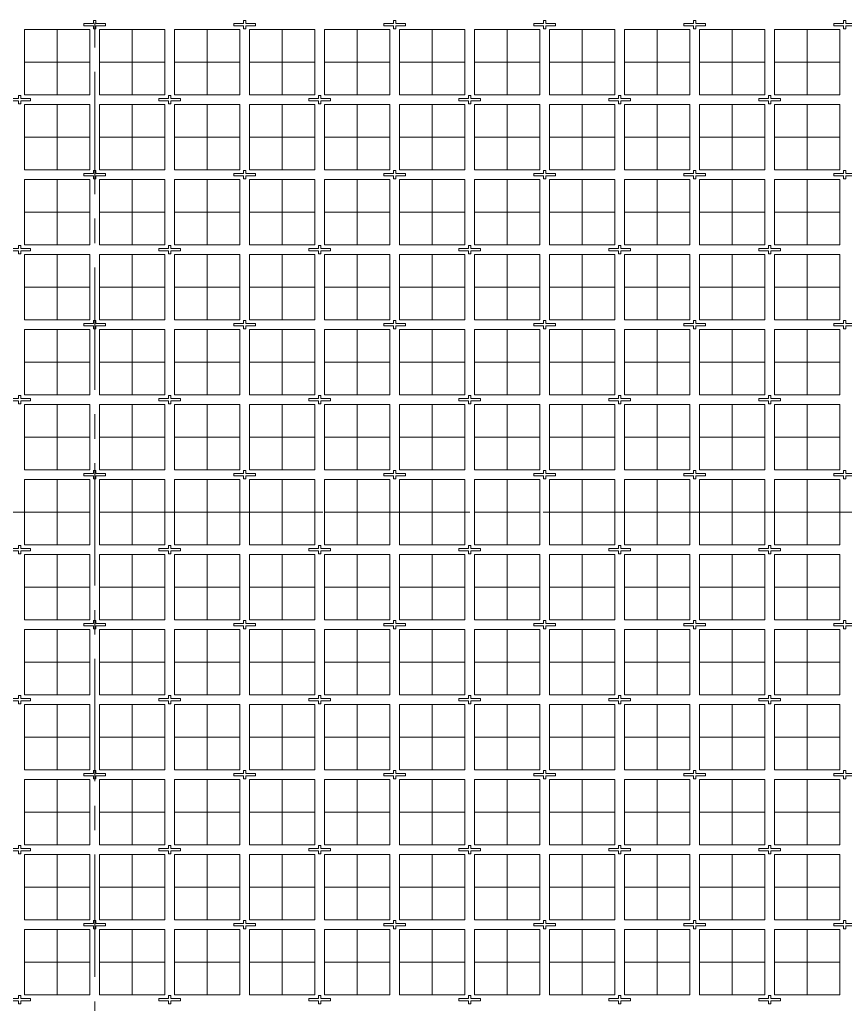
# Model space of a CAD drawing. Extents: x 1030 to 1169, y -270 to -166.
# Drawn here: x 1096.09 to 1121.41, y -239.67 to -209.48 of the extents above; entities that cross this region are included whole.
import ezdxf

# ---------------------------------------------------------------- set-up
doc = ezdxf.new("R2010")
doc.units = 0
doc.header["$LTSCALE"] = 3
doc.header["$MEASUREMENT"] = 0
for name, pattern in [('CENTER', [2, 1.25, -0.25, 0.25, -0.25]), ('HIDDEN', [0.375, 0.25, -0.125]), ('PHANTOM', [2.5, 1.25, -0.25, 0.25, -0.25, 0.25, -0.25])]:
    doc.linetypes.add(name, pattern=pattern)
for name, color, linetype, lineweight in [('CLIN', 1, 'CENTER', 15), ('FULL METAL', 33, 'HIDDEN', 15), ('PHANTOM', 5, 'PHANTOM', 15)]:
    doc.layers.add(name, color=color, linetype=linetype, lineweight=lineweight)

msp = doc.modelspace()

# ---------------------------------------------------------------- linework, layer by layer
at = {"layer": 'CLIN'}
for p, q in [((1098.3882, -187.0839), (1098.3882, -262.0839)), ((1097.2382, -209.7839), (1097.2382, -211.7839)), ((1099.5382, -209.7839), (1099.5382, -211.7839)), ((1101.8382, -209.7839), (1101.8382, -211.7839)), ((1104.1382, -209.7839), (1104.1382, -211.7839)), ((1106.4382, -209.7839), (1106.4382, -211.7839)), ((1108.7382, -209.7839), (1108.7382, -211.7839)), ((1111.0382, -209.7839), (1111.0382, -211.7839)), ((1113.3382, -209.7839), (1113.3382, -211.7839)), ((1115.6382, -209.7839), (1115.6382, -211.7839)), ((1117.9382, -209.7839), (1117.9382, -211.7839)), ((1120.2382, -209.7839), (1120.2382, -211.7839)), ((1096.2382, -210.7839), (1098.2382, -210.7839)), ((1100.5382, -210.7839), (1098.5382, -210.7839)), ((1102.8382, -210.7839), (1100.8382, -210.7839)), ((1105.1382, -210.7839), (1103.1382, -210.7839)), ((1107.4382, -210.7839), (1105.4382, -210.7839)), ((1109.7382, -210.7839), (1107.7382, -210.7839)), ((1112.0382, -210.7839), (1110.0382, -210.7839)), ((1114.3382, -210.7839), (1112.3382, -210.7839)), ((1116.6382, -210.7839), (1114.6382, -210.7839)), ((1118.9382, -210.7839), (1116.9382, -210.7839)), ((1121.2382, -210.7839), (1119.2382, -210.7839)), ((1097.2382, -212.0839), (1097.2382, -214.0839)), ((1099.5382, -212.0839), (1099.5382, -214.0839)), ((1101.8382, -212.0839), (1101.8382, -214.0839)), ((1104.1382, -212.0839), (1104.1382, -214.0839)), ((1106.4382, -212.0839), (1106.4382, -214.0839)), ((1108.7382, -212.0839), (1108.7382, -214.0839)), ((1111.0382, -212.0839), (1111.0382, -214.0839)), ((1113.3382, -212.0839), (1113.3382, -214.0839)), ((1115.6382, -212.0839), (1115.6382, -214.0839)), ((1117.9382, -212.0839), (1117.9382, -214.0839)), ((1120.2382, -212.0839), (1120.2382, -214.0839)), ((1096.2382, -213.0839), (1098.2382, -213.0839)), ((1100.5382, -213.0839), (1098.5382, -213.0839)), ((1102.8382, -213.0839), (1100.8382, -213.0839)), ((1105.1382, -213.0839), (1103.1382, -213.0839)), ((1107.4382, -213.0839), (1105.4382, -213.0839)), ((1109.7382, -213.0839), (1107.7382, -213.0839)), ((1112.0382, -213.0839), (1110.0382, -213.0839)), ((1114.3382, -213.0839), (1112.3382, -213.0839)), ((1116.6382, -213.0839), (1114.6382, -213.0839)), ((1118.9382, -213.0839), (1116.9382, -213.0839)), ((1121.2382, -213.0839), (1119.2382, -213.0839)), ((1097.2382, -214.3839), (1097.2382, -216.3839)), ((1099.5382, -214.3839), (1099.5382, -216.3839)), ((1101.8382, -214.3839), (1101.8382, -216.3839)), ((1104.1382, -214.3839), (1104.1382, -216.3839)), ((1106.4382, -214.3839), (1106.4382, -216.3839)), ((1108.7382, -214.3839), (1108.7382, -216.3839)), ((1111.0382, -214.3839), (1111.0382, -216.3839)), ((1113.3382, -214.3839), (1113.3382, -216.3839)), ((1115.6382, -214.3839), (1115.6382, -216.3839)), ((1117.9382, -214.3839), (1117.9382, -216.3839)), ((1120.2382, -214.3839), (1120.2382, -216.3839)), ((1096.2382, -215.3839), (1098.2382, -215.3839)), ((1100.5382, -215.3839), (1098.5382, -215.3839)), ((1102.8382, -215.3839), (1100.8382, -215.3839)), ((1105.1382, -215.3839), (1103.1382, -215.3839)), ((1107.4382, -215.3839), (1105.4382, -215.3839)), ((1109.7382, -215.3839), (1107.7382, -215.3839)), ((1112.0382, -215.3839), (1110.0382, -215.3839)), ((1114.3382, -215.3839), (1112.3382, -215.3839)), ((1116.6382, -215.3839), (1114.6382, -215.3839)), ((1118.9382, -215.3839), (1116.9382, -215.3839)), ((1121.2382, -215.3839), (1119.2382, -215.3839)), ((1097.2382, -216.6839), (1097.2382, -218.6839)), ((1099.5382, -216.6839), (1099.5382, -218.6839)), ((1101.8382, -216.6839), (1101.8382, -218.6839)), ((1104.1382, -216.6839), (1104.1382, -218.6839)), ((1106.4382, -216.6839), (1106.4382, -218.6839)), ((1108.7382, -216.6839), (1108.7382, -218.6839)), ((1111.0382, -216.6839), (1111.0382, -218.6839)), ((1113.3382, -216.6839), (1113.3382, -218.6839)), ((1115.6382, -216.6839), (1115.6382, -218.6839)), ((1117.9382, -216.6839), (1117.9382, -218.6839)), ((1120.2382, -216.6839), (1120.2382, -218.6839)), ((1096.2382, -217.6839), (1098.2382, -217.6839)), ((1100.5382, -217.6839), (1098.5382, -217.6839)), ((1102.8382, -217.6839), (1100.8382, -217.6839)), ((1105.1382, -217.6839), (1103.1382, -217.6839)), ((1107.4382, -217.6839), (1105.4382, -217.6839)), ((1109.7382, -217.6839), (1107.7382, -217.6839)), ((1112.0382, -217.6839), (1110.0382, -217.6839)), ((1114.3382, -217.6839), (1112.3382, -217.6839)), ((1116.6382, -217.6839), (1114.6382, -217.6839)), ((1118.9382, -217.6839), (1116.9382, -217.6839)), ((1121.2382, -217.6839), (1119.2382, -217.6839)), ((1097.2382, -218.9839), (1097.2382, -220.9839)), ((1099.5382, -218.9839), (1099.5382, -220.9839)), ((1101.8382, -218.9839), (1101.8382, -220.9839)), ((1104.1382, -218.9839), (1104.1382, -220.9839)), ((1106.4382, -218.9839), (1106.4382, -220.9839)), ((1108.7382, -218.9839), (1108.7382, -220.9839)), ((1111.0382, -218.9839), (1111.0382, -220.9839)), ((1113.3382, -218.9839), (1113.3382, -220.9839)), ((1115.6382, -218.9839), (1115.6382, -220.9839)), ((1117.9382, -218.9839), (1117.9382, -220.9839)), ((1120.2382, -218.9839), (1120.2382, -220.9839)), ((1096.2382, -219.9839), (1098.2382, -219.9839)), ((1100.5382, -219.9839), (1098.5382, -219.9839)), ((1102.8382, -219.9839), (1100.8382, -219.9839)), ((1105.1382, -219.9839), (1103.1382, -219.9839)), ((1107.4382, -219.9839), (1105.4382, -219.9839)), ((1109.7382, -219.9839), (1107.7382, -219.9839)), ((1112.0382, -219.9839), (1110.0382, -219.9839)), ((1114.3382, -219.9839), (1112.3382, -219.9839)), ((1116.6382, -219.9839), (1114.6382, -219.9839)), ((1118.9382, -219.9839), (1116.9382, -219.9839)), ((1121.2382, -219.9839), (1119.2382, -219.9839)), ((1097.2382, -221.2839), (1097.2382, -223.2839)), ((1099.5382, -221.2839), (1099.5382, -223.2839)), ((1101.8382, -221.2839), (1101.8382, -223.2839)), ((1104.1382, -221.2839), (1104.1382, -223.2839)), ((1106.4382, -221.2839), (1106.4382, -223.2839)), ((1108.7382, -221.2839), (1108.7382, -223.2839)), ((1111.0382, -221.2839), (1111.0382, -223.2839)), ((1113.3382, -221.2839), (1113.3382, -223.2839)), ((1115.6382, -221.2839), (1115.6382, -223.2839)), ((1117.9382, -221.2839), (1117.9382, -223.2839)), ((1120.2382, -221.2839), (1120.2382, -223.2839)), ((1096.2382, -222.2839), (1098.2382, -222.2839)), ((1100.5382, -222.2839), (1098.5382, -222.2839)), ((1102.8382, -222.2839), (1100.8382, -222.2839)), ((1105.1382, -222.2839), (1103.1382, -222.2839)), ((1107.4382, -222.2839), (1105.4382, -222.2839)), ((1109.7382, -222.2839), (1107.7382, -222.2839)), ((1112.0382, -222.2839), (1110.0382, -222.2839)), ((1114.3382, -222.2839), (1112.3382, -222.2839)), ((1116.6382, -222.2839), (1114.6382, -222.2839)), ((1118.9382, -222.2839), (1116.9382, -222.2839)), ((1121.2382, -222.2839), (1119.2382, -222.2839)), ((1097.2382, -223.5839), (1097.2382, -225.5839)), ((1099.5382, -223.5839), (1099.5382, -225.5839)), ((1101.8382, -223.5839), (1101.8382, -225.5839)), ((1104.1382, -223.5839), (1104.1382, -225.5839)), ((1106.4382, -223.5839), (1106.4382, -225.5839)), ((1108.7382, -223.5839), (1108.7382, -225.5839)), ((1111.0382, -223.5839), (1111.0382, -225.5839)), ((1113.3382, -223.5839), (1113.3382, -225.5839)), ((1115.6382, -223.5839), (1115.6382, -225.5839)), ((1117.9382, -223.5839), (1117.9382, -225.5839)), ((1120.2382, -223.5839), (1120.2382, -225.5839)), ((1157.8882, -224.5839), (1038.8882, -224.5839)), ((1096.2382, -224.5839), (1098.2382, -224.5839)), ((1100.5382, -224.5839), (1098.5382, -224.5839)), ((1102.8382, -224.5839), (1100.8382, -224.5839)), ((1105.1382, -224.5839), (1103.1382, -224.5839)), ((1107.4382, -224.5839), (1105.4382, -224.5839)), ((1109.7382, -224.5839), (1107.7382, -224.5839)), ((1112.0382, -224.5839), (1110.0382, -224.5839)), ((1114.3382, -224.5839), (1112.3382, -224.5839)), ((1116.6382, -224.5839), (1114.6382, -224.5839)), ((1118.9382, -224.5839), (1116.9382, -224.5839)), ((1121.2382, -224.5839), (1119.2382, -224.5839)), ((1097.2382, -227.8839), (1097.2382, -225.8839)), ((1099.5382, -227.8839), (1099.5382, -225.8839)), ((1101.8382, -227.8839), (1101.8382, -225.8839)), ((1104.1382, -227.8839), (1104.1382, -225.8839)), ((1106.4382, -227.8839), (1106.4382, -225.8839)), ((1108.7382, -227.8839), (1108.7382, -225.8839)), ((1111.0382, -227.8839), (1111.0382, -225.8839)), ((1113.3382, -227.8839), (1113.3382, -225.8839)), ((1115.6382, -227.8839), (1115.6382, -225.8839)), ((1117.9382, -227.8839), (1117.9382, -225.8839)), ((1120.2382, -227.8839), (1120.2382, -225.8839)), ((1096.2382, -226.8839), (1098.2382, -226.8839)), ((1100.5382, -226.8839), (1098.5382, -226.8839)), ((1102.8382, -226.8839), (1100.8382, -226.8839)), ((1105.1382, -226.8839), (1103.1382, -226.8839)), ((1107.4382, -226.8839), (1105.4382, -226.8839)), ((1109.7382, -226.8839), (1107.7382, -226.8839)), ((1112.0382, -226.8839), (1110.0382, -226.8839)), ((1114.3382, -226.8839), (1112.3382, -226.8839)), ((1116.6382, -226.8839), (1114.6382, -226.8839)), ((1118.9382, -226.8839), (1116.9382, -226.8839)), ((1121.2382, -226.8839), (1119.2382, -226.8839)), ((1097.2382, -230.1839), (1097.2382, -228.1839)), ((1099.5382, -230.1839), (1099.5382, -228.1839)), ((1101.8382, -230.1839), (1101.8382, -228.1839)), ((1104.1382, -230.1839), (1104.1382, -228.1839)), ((1106.4382, -230.1839), (1106.4382, -228.1839)), ((1108.7382, -230.1839), (1108.7382, -228.1839)), ((1111.0382, -230.1839), (1111.0382, -228.1839)), ((1113.3382, -230.1839), (1113.3382, -228.1839)), ((1115.6382, -230.1839), (1115.6382, -228.1839)), ((1117.9382, -230.1839), (1117.9382, -228.1839)), ((1120.2382, -230.1839), (1120.2382, -228.1839)), ((1096.2382, -229.1839), (1098.2382, -229.1839)), ((1100.5382, -229.1839), (1098.5382, -229.1839)), ((1102.8382, -229.1839), (1100.8382, -229.1839)), ((1105.1382, -229.1839), (1103.1382, -229.1839)), ((1107.4382, -229.1839), (1105.4382, -229.1839)), ((1109.7382, -229.1839), (1107.7382, -229.1839)), ((1112.0382, -229.1839), (1110.0382, -229.1839)), ((1114.3382, -229.1839), (1112.3382, -229.1839)), ((1116.6382, -229.1839), (1114.6382, -229.1839)), ((1118.9382, -229.1839), (1116.9382, -229.1839)), ((1121.2382, -229.1839), (1119.2382, -229.1839)), ((1097.2382, -232.4839), (1097.2382, -230.4839)), ((1099.5382, -232.4839), (1099.5382, -230.4839)), ((1101.8382, -232.4839), (1101.8382, -230.4839)), ((1104.1382, -232.4839), (1104.1382, -230.4839)), ((1106.4382, -232.4839), (1106.4382, -230.4839)), ((1108.7382, -232.4839), (1108.7382, -230.4839)), ((1111.0382, -232.4839), (1111.0382, -230.4839)), ((1113.3382, -232.4839), (1113.3382, -230.4839)), ((1115.6382, -232.4839), (1115.6382, -230.4839)), ((1117.9382, -232.4839), (1117.9382, -230.4839)), ((1120.2382, -232.4839), (1120.2382, -230.4839)), ((1096.2382, -231.4839), (1098.2382, -231.4839)), ((1100.5382, -231.4839), (1098.5382, -231.4839)), ((1102.8382, -231.4839), (1100.8382, -231.4839)), ((1105.1382, -231.4839), (1103.1382, -231.4839)), ((1107.4382, -231.4839), (1105.4382, -231.4839)), ((1109.7382, -231.4839), (1107.7382, -231.4839)), ((1112.0382, -231.4839), (1110.0382, -231.4839)), ((1114.3382, -231.4839), (1112.3382, -231.4839)), ((1116.6382, -231.4839), (1114.6382, -231.4839)), ((1118.9382, -231.4839), (1116.9382, -231.4839)), ((1121.2382, -231.4839), (1119.2382, -231.4839)), ((1097.2382, -234.7839), (1097.2382, -232.7839)), ((1099.5382, -234.7839), (1099.5382, -232.7839)), ((1101.8382, -234.7839), (1101.8382, -232.7839)), ((1104.1382, -234.7839), (1104.1382, -232.7839)), ((1106.4382, -234.7839), (1106.4382, -232.7839)), ((1108.7382, -234.7839), (1108.7382, -232.7839)), ((1111.0382, -234.7839), (1111.0382, -232.7839)), ((1113.3382, -234.7839), (1113.3382, -232.7839)), ((1115.6382, -234.7839), (1115.6382, -232.7839)), ((1117.9382, -234.7839), (1117.9382, -232.7839)), ((1120.2382, -234.7839), (1120.2382, -232.7839)), ((1096.2382, -233.7839), (1098.2382, -233.7839)), ((1100.5382, -233.7839), (1098.5382, -233.7839)), ((1102.8382, -233.7839), (1100.8382, -233.7839)), ((1105.1382, -233.7839), (1103.1382, -233.7839)), ((1107.4382, -233.7839), (1105.4382, -233.7839)), ((1109.7382, -233.7839), (1107.7382, -233.7839)), ((1112.0382, -233.7839), (1110.0382, -233.7839)), ((1114.3382, -233.7839), (1112.3382, -233.7839)), ((1116.6382, -233.7839), (1114.6382, -233.7839)), ((1118.9382, -233.7839), (1116.9382, -233.7839)), ((1121.2382, -233.7839), (1119.2382, -233.7839)), ((1097.2382, -237.0839), (1097.2382, -235.0839)), ((1099.5382, -237.0839), (1099.5382, -235.0839)), ((1101.8382, -237.0839), (1101.8382, -235.0839)), ((1104.1382, -237.0839), (1104.1382, -235.0839)), ((1106.4382, -237.0839), (1106.4382, -235.0839)), ((1108.7382, -237.0839), (1108.7382, -235.0839)), ((1111.0382, -237.0839), (1111.0382, -235.0839)), ((1113.3382, -237.0839), (1113.3382, -235.0839)), ((1115.6382, -237.0839), (1115.6382, -235.0839)), ((1117.9382, -237.0839), (1117.9382, -235.0839)), ((1120.2382, -237.0839), (1120.2382, -235.0839)), ((1096.2382, -236.0839), (1098.2382, -236.0839)), ((1100.5382, -236.0839), (1098.5382, -236.0839)), ((1102.8382, -236.0839), (1100.8382, -236.0839)), ((1105.1382, -236.0839), (1103.1382, -236.0839)), ((1107.4382, -236.0839), (1105.4382, -236.0839)), ((1109.7382, -236.0839), (1107.7382, -236.0839)), ((1112.0382, -236.0839), (1110.0382, -236.0839)), ((1114.3382, -236.0839), (1112.3382, -236.0839)), ((1116.6382, -236.0839), (1114.6382, -236.0839)), ((1118.9382, -236.0839), (1116.9382, -236.0839)), ((1121.2382, -236.0839), (1119.2382, -236.0839)), ((1097.2382, -239.3839), (1097.2382, -237.3839)), ((1099.5382, -239.3839), (1099.5382, -237.3839)), ((1101.8382, -239.3839), (1101.8382, -237.3839)), ((1104.1382, -239.3839), (1104.1382, -237.3839)), ((1106.4382, -239.3839), (1106.4382, -237.3839)), ((1108.7382, -239.3839), (1108.7382, -237.3839)), ((1111.0382, -239.3839), (1111.0382, -237.3839)), ((1113.3382, -239.3839), (1113.3382, -237.3839)), ((1115.6382, -239.3839), (1115.6382, -237.3839)), ((1117.9382, -239.3839), (1117.9382, -237.3839)), ((1120.2382, -239.3839), (1120.2382, -237.3839)), ((1096.2382, -238.3839), (1098.2382, -238.3839)), ((1100.5382, -238.3839), (1098.5382, -238.3839)), ((1102.8382, -238.3839), (1100.8382, -238.3839)), ((1105.1382, -238.3839), (1103.1382, -238.3839)), ((1107.4382, -238.3839), (1105.4382, -238.3839)), ((1109.7382, -238.3839), (1107.7382, -238.3839)), ((1112.0382, -238.3839), (1110.0382, -238.3839)), ((1114.3382, -238.3839), (1112.3382, -238.3839)), ((1116.6382, -238.3839), (1114.6382, -238.3839)), ((1118.9382, -238.3839), (1116.9382, -238.3839)), ((1121.2382, -238.3839), (1119.2382, -238.3839))]:
    msp.add_line(p, q, dxfattribs=at)
at = {"layer": 'FULL METAL'}
for points in [[(1098.0532, -209.6719), (1098.3502, -209.6719), (1098.3502, -209.7639), (1098.4262, -209.7639), (1098.4262, -209.6719), (1098.7232, -209.6719), (1098.7232, -209.5959), (1098.4262, -209.5959), (1098.4262, -209.5039), (1098.3502, -209.5039), (1098.3502, -209.5959), (1098.0532, -209.5959)], [(1102.6532, -209.6719), (1102.9502, -209.6719), (1102.9502, -209.7639), (1103.0262, -209.7639), (1103.0262, -209.6719), (1103.3232, -209.6719), (1103.3232, -209.5959), (1103.0262, -209.5959), (1103.0262, -209.5039), (1102.9502, -209.5039), (1102.9502, -209.5959), (1102.6532, -209.5959)], [(1107.2532, -209.6719), (1107.5502, -209.6719), (1107.5502, -209.7639), (1107.6262, -209.7639), (1107.6262, -209.6719), (1107.9232, -209.6719), (1107.9232, -209.5959), (1107.6262, -209.5959), (1107.6262, -209.5039), (1107.5502, -209.5039), (1107.5502, -209.5959), (1107.2532, -209.5959)], [(1111.8532, -209.6719), (1112.1502, -209.6719), (1112.1502, -209.7639), (1112.2262, -209.7639), (1112.2262, -209.6719), (1112.5232, -209.6719), (1112.5232, -209.5959), (1112.2262, -209.5959), (1112.2262, -209.5039), (1112.1502, -209.5039), (1112.1502, -209.5959), (1111.8532, -209.5959)], [(1116.4532, -209.6719), (1116.7502, -209.6719), (1116.7502, -209.7639), (1116.8262, -209.7639), (1116.8262, -209.6719), (1117.1232, -209.6719), (1117.1232, -209.5959), (1116.8262, -209.5959), (1116.8262, -209.5039), (1116.7502, -209.5039), (1116.7502, -209.5959), (1116.4532, -209.5959)], [(1121.0532, -209.6719), (1121.3502, -209.6719), (1121.3502, -209.7639), (1121.4262, -209.7639), (1121.4262, -209.6719), (1121.7232, -209.6719), (1121.7232, -209.5959), (1121.4262, -209.5959), (1121.4262, -209.5039), (1121.3502, -209.5039), (1121.3502, -209.5959), (1121.0532, -209.5959)], [(1095.7532, -211.9719), (1096.0502, -211.9719), (1096.0502, -212.0639), (1096.1262, -212.0639), (1096.1262, -211.9719), (1096.4232, -211.9719), (1096.4232, -211.8959), (1096.1262, -211.8959), (1096.1262, -211.8039), (1096.0502, -211.8039), (1096.0502, -211.8959), (1095.7532, -211.8959)], [(1100.3532, -211.9719), (1100.6502, -211.9719), (1100.6502, -212.0639), (1100.7262, -212.0639), (1100.7262, -211.9719), (1101.0232, -211.9719), (1101.0232, -211.8959), (1100.7262, -211.8959), (1100.7262, -211.8039), (1100.6502, -211.8039), (1100.6502, -211.8959), (1100.3532, -211.8959)], [(1104.9532, -211.9719), (1105.2502, -211.9719), (1105.2502, -212.0639), (1105.3262, -212.0639), (1105.3262, -211.9719), (1105.6232, -211.9719), (1105.6232, -211.8959), (1105.3262, -211.8959), (1105.3262, -211.8039), (1105.2502, -211.8039), (1105.2502, -211.8959), (1104.9532, -211.8959)], [(1109.5532, -211.9719), (1109.8502, -211.9719), (1109.8502, -212.0639), (1109.9262, -212.0639), (1109.9262, -211.9719), (1110.2232, -211.9719), (1110.2232, -211.8959), (1109.9262, -211.8959), (1109.9262, -211.8039), (1109.8502, -211.8039), (1109.8502, -211.8959), (1109.5532, -211.8959)], [(1114.1532, -211.9719), (1114.4502, -211.9719), (1114.4502, -212.0639), (1114.5262, -212.0639), (1114.5262, -211.9719), (1114.8232, -211.9719), (1114.8232, -211.8959), (1114.5262, -211.8959), (1114.5262, -211.8039), (1114.4502, -211.8039), (1114.4502, -211.8959), (1114.1532, -211.8959)], [(1118.7532, -211.9719), (1119.0502, -211.9719), (1119.0502, -212.0639), (1119.1262, -212.0639), (1119.1262, -211.9719), (1119.4232, -211.9719), (1119.4232, -211.8959), (1119.1262, -211.8959), (1119.1262, -211.8039), (1119.0502, -211.8039), (1119.0502, -211.8959), (1118.7532, -211.8959)], [(1098.0532, -214.2719), (1098.3502, -214.2719), (1098.3502, -214.3639), (1098.4262, -214.3639), (1098.4262, -214.2719), (1098.7232, -214.2719), (1098.7232, -214.1959), (1098.4262, -214.1959), (1098.4262, -214.1039), (1098.3502, -214.1039), (1098.3502, -214.1959), (1098.0532, -214.1959)], [(1102.6532, -214.2719), (1102.9502, -214.2719), (1102.9502, -214.3639), (1103.0262, -214.3639), (1103.0262, -214.2719), (1103.3232, -214.2719), (1103.3232, -214.1959), (1103.0262, -214.1959), (1103.0262, -214.1039), (1102.9502, -214.1039), (1102.9502, -214.1959), (1102.6532, -214.1959)], [(1107.2532, -214.2719), (1107.5502, -214.2719), (1107.5502, -214.3639), (1107.6262, -214.3639), (1107.6262, -214.2719), (1107.9232, -214.2719), (1107.9232, -214.1959), (1107.6262, -214.1959), (1107.6262, -214.1039), (1107.5502, -214.1039), (1107.5502, -214.1959), (1107.2532, -214.1959)], [(1111.8532, -214.2719), (1112.1502, -214.2719), (1112.1502, -214.3639), (1112.2262, -214.3639), (1112.2262, -214.2719), (1112.5232, -214.2719), (1112.5232, -214.1959), (1112.2262, -214.1959), (1112.2262, -214.1039), (1112.1502, -214.1039), (1112.1502, -214.1959), (1111.8532, -214.1959)], [(1116.4532, -214.2719), (1116.7502, -214.2719), (1116.7502, -214.3639), (1116.8262, -214.3639), (1116.8262, -214.2719), (1117.1232, -214.2719), (1117.1232, -214.1959), (1116.8262, -214.1959), (1116.8262, -214.1039), (1116.7502, -214.1039), (1116.7502, -214.1959), (1116.4532, -214.1959)], [(1121.0532, -214.2719), (1121.3502, -214.2719), (1121.3502, -214.3639), (1121.4262, -214.3639), (1121.4262, -214.2719), (1121.7232, -214.2719), (1121.7232, -214.1959), (1121.4262, -214.1959), (1121.4262, -214.1039), (1121.3502, -214.1039), (1121.3502, -214.1959), (1121.0532, -214.1959)], [(1095.7532, -216.5719), (1096.0502, -216.5719), (1096.0502, -216.6639), (1096.1262, -216.6639), (1096.1262, -216.5719), (1096.4232, -216.5719), (1096.4232, -216.4959), (1096.1262, -216.4959), (1096.1262, -216.4039), (1096.0502, -216.4039), (1096.0502, -216.4959), (1095.7532, -216.4959)], [(1100.3532, -216.5719), (1100.6502, -216.5719), (1100.6502, -216.6639), (1100.7262, -216.6639), (1100.7262, -216.5719), (1101.0232, -216.5719), (1101.0232, -216.4959), (1100.7262, -216.4959), (1100.7262, -216.4039), (1100.6502, -216.4039), (1100.6502, -216.4959), (1100.3532, -216.4959)], [(1104.9532, -216.5719), (1105.2502, -216.5719), (1105.2502, -216.6639), (1105.3262, -216.6639), (1105.3262, -216.5719), (1105.6232, -216.5719), (1105.6232, -216.4959), (1105.3262, -216.4959), (1105.3262, -216.4039), (1105.2502, -216.4039), (1105.2502, -216.4959), (1104.9532, -216.4959)], [(1109.5532, -216.5719), (1109.8502, -216.5719), (1109.8502, -216.6639), (1109.9262, -216.6639), (1109.9262, -216.5719), (1110.2232, -216.5719), (1110.2232, -216.4959), (1109.9262, -216.4959), (1109.9262, -216.4039), (1109.8502, -216.4039), (1109.8502, -216.4959), (1109.5532, -216.4959)], [(1114.1532, -216.5719), (1114.4502, -216.5719), (1114.4502, -216.6639), (1114.5262, -216.6639), (1114.5262, -216.5719), (1114.8232, -216.5719), (1114.8232, -216.4959), (1114.5262, -216.4959), (1114.5262, -216.4039), (1114.4502, -216.4039), (1114.4502, -216.4959), (1114.1532, -216.4959)], [(1118.7532, -216.5719), (1119.0502, -216.5719), (1119.0502, -216.6639), (1119.1262, -216.6639), (1119.1262, -216.5719), (1119.4232, -216.5719), (1119.4232, -216.4959), (1119.1262, -216.4959), (1119.1262, -216.4039), (1119.0502, -216.4039), (1119.0502, -216.4959), (1118.7532, -216.4959)], [(1098.0532, -218.8719), (1098.3502, -218.8719), (1098.3502, -218.9639), (1098.4262, -218.9639), (1098.4262, -218.8719), (1098.7232, -218.8719), (1098.7232, -218.7959), (1098.4262, -218.7959), (1098.4262, -218.7039), (1098.3502, -218.7039), (1098.3502, -218.7959), (1098.0532, -218.7959)], [(1102.6532, -218.8719), (1102.9502, -218.8719), (1102.9502, -218.9639), (1103.0262, -218.9639), (1103.0262, -218.8719), (1103.3232, -218.8719), (1103.3232, -218.7959), (1103.0262, -218.7959), (1103.0262, -218.7039), (1102.9502, -218.7039), (1102.9502, -218.7959), (1102.6532, -218.7959)], [(1107.2532, -218.8719), (1107.5502, -218.8719), (1107.5502, -218.9639), (1107.6262, -218.9639), (1107.6262, -218.8719), (1107.9232, -218.8719), (1107.9232, -218.7959), (1107.6262, -218.7959), (1107.6262, -218.7039), (1107.5502, -218.7039), (1107.5502, -218.7959), (1107.2532, -218.7959)], [(1111.8532, -218.8719), (1112.1502, -218.8719), (1112.1502, -218.9639), (1112.2262, -218.9639), (1112.2262, -218.8719), (1112.5232, -218.8719), (1112.5232, -218.7959), (1112.2262, -218.7959), (1112.2262, -218.7039), (1112.1502, -218.7039), (1112.1502, -218.7959), (1111.8532, -218.7959)], [(1116.4532, -218.8719), (1116.7502, -218.8719), (1116.7502, -218.9639), (1116.8262, -218.9639), (1116.8262, -218.8719), (1117.1232, -218.8719), (1117.1232, -218.7959), (1116.8262, -218.7959), (1116.8262, -218.7039), (1116.7502, -218.7039), (1116.7502, -218.7959), (1116.4532, -218.7959)], [(1121.0532, -218.8719), (1121.3502, -218.8719), (1121.3502, -218.9639), (1121.4262, -218.9639), (1121.4262, -218.8719), (1121.7232, -218.8719), (1121.7232, -218.7959), (1121.4262, -218.7959), (1121.4262, -218.7039), (1121.3502, -218.7039), (1121.3502, -218.7959), (1121.0532, -218.7959)], [(1095.7532, -221.1719), (1096.0502, -221.1719), (1096.0502, -221.2639), (1096.1262, -221.2639), (1096.1262, -221.1719), (1096.4232, -221.1719), (1096.4232, -221.0959), (1096.1262, -221.0959), (1096.1262, -221.0039), (1096.0502, -221.0039), (1096.0502, -221.0959), (1095.7532, -221.0959)], [(1100.3532, -221.1719), (1100.6502, -221.1719), (1100.6502, -221.2639), (1100.7262, -221.2639), (1100.7262, -221.1719), (1101.0232, -221.1719), (1101.0232, -221.0959), (1100.7262, -221.0959), (1100.7262, -221.0039), (1100.6502, -221.0039), (1100.6502, -221.0959), (1100.3532, -221.0959)], [(1104.9532, -221.1719), (1105.2502, -221.1719), (1105.2502, -221.2639), (1105.3262, -221.2639), (1105.3262, -221.1719), (1105.6232, -221.1719), (1105.6232, -221.0959), (1105.3262, -221.0959), (1105.3262, -221.0039), (1105.2502, -221.0039), (1105.2502, -221.0959), (1104.9532, -221.0959)], [(1109.5532, -221.1719), (1109.8502, -221.1719), (1109.8502, -221.2639), (1109.9262, -221.2639), (1109.9262, -221.1719), (1110.2232, -221.1719), (1110.2232, -221.0959), (1109.9262, -221.0959), (1109.9262, -221.0039), (1109.8502, -221.0039), (1109.8502, -221.0959), (1109.5532, -221.0959)], [(1114.1532, -221.1719), (1114.4502, -221.1719), (1114.4502, -221.2639), (1114.5262, -221.2639), (1114.5262, -221.1719), (1114.8232, -221.1719), (1114.8232, -221.0959), (1114.5262, -221.0959), (1114.5262, -221.0039), (1114.4502, -221.0039), (1114.4502, -221.0959), (1114.1532, -221.0959)], [(1118.7532, -221.1719), (1119.0502, -221.1719), (1119.0502, -221.2639), (1119.1262, -221.2639), (1119.1262, -221.1719), (1119.4232, -221.1719), (1119.4232, -221.0959), (1119.1262, -221.0959), (1119.1262, -221.0039), (1119.0502, -221.0039), (1119.0502, -221.0959), (1118.7532, -221.0959)], [(1098.0532, -223.4719), (1098.3502, -223.4719), (1098.3502, -223.5639), (1098.4262, -223.5639), (1098.4262, -223.4719), (1098.7232, -223.4719), (1098.7232, -223.3959), (1098.4262, -223.3959), (1098.4262, -223.3039), (1098.3502, -223.3039), (1098.3502, -223.3959), (1098.0532, -223.3959)], [(1102.6532, -223.4719), (1102.9502, -223.4719), (1102.9502, -223.5639), (1103.0262, -223.5639), (1103.0262, -223.4719), (1103.3232, -223.4719), (1103.3232, -223.3959), (1103.0262, -223.3959), (1103.0262, -223.3039), (1102.9502, -223.3039), (1102.9502, -223.3959), (1102.6532, -223.3959)], [(1107.2532, -223.4719), (1107.5502, -223.4719), (1107.5502, -223.5639), (1107.6262, -223.5639), (1107.6262, -223.4719), (1107.9232, -223.4719), (1107.9232, -223.3959), (1107.6262, -223.3959), (1107.6262, -223.3039), (1107.5502, -223.3039), (1107.5502, -223.3959), (1107.2532, -223.3959)], [(1111.8532, -223.4719), (1112.1502, -223.4719), (1112.1502, -223.5639), (1112.2262, -223.5639), (1112.2262, -223.4719), (1112.5232, -223.4719), (1112.5232, -223.3959), (1112.2262, -223.3959), (1112.2262, -223.3039), (1112.1502, -223.3039), (1112.1502, -223.3959), (1111.8532, -223.3959)], [(1116.4532, -223.4719), (1116.7502, -223.4719), (1116.7502, -223.5639), (1116.8262, -223.5639), (1116.8262, -223.4719), (1117.1232, -223.4719), (1117.1232, -223.3959), (1116.8262, -223.3959), (1116.8262, -223.3039), (1116.7502, -223.3039), (1116.7502, -223.3959), (1116.4532, -223.3959)], [(1121.0532, -223.4719), (1121.3502, -223.4719), (1121.3502, -223.5639), (1121.4262, -223.5639), (1121.4262, -223.4719), (1121.7232, -223.4719), (1121.7232, -223.3959), (1121.4262, -223.3959), (1121.4262, -223.3039), (1121.3502, -223.3039), (1121.3502, -223.3959), (1121.0532, -223.3959)], [(1095.7532, -225.7719), (1096.0502, -225.7719), (1096.0502, -225.8639), (1096.1262, -225.8639), (1096.1262, -225.7719), (1096.4232, -225.7719), (1096.4232, -225.6959), (1096.1262, -225.6959), (1096.1262, -225.6039), (1096.0502, -225.6039), (1096.0502, -225.6959), (1095.7532, -225.6959)], [(1100.3532, -225.7719), (1100.6502, -225.7719), (1100.6502, -225.8639), (1100.7262, -225.8639), (1100.7262, -225.7719), (1101.0232, -225.7719), (1101.0232, -225.6959), (1100.7262, -225.6959), (1100.7262, -225.6039), (1100.6502, -225.6039), (1100.6502, -225.6959), (1100.3532, -225.6959)], [(1104.9532, -225.7719), (1105.2502, -225.7719), (1105.2502, -225.8639), (1105.3262, -225.8639), (1105.3262, -225.7719), (1105.6232, -225.7719), (1105.6232, -225.6959), (1105.3262, -225.6959), (1105.3262, -225.6039), (1105.2502, -225.6039), (1105.2502, -225.6959), (1104.9532, -225.6959)], [(1109.5532, -225.7719), (1109.8502, -225.7719), (1109.8502, -225.8639), (1109.9262, -225.8639), (1109.9262, -225.7719), (1110.2232, -225.7719), (1110.2232, -225.6959), (1109.9262, -225.6959), (1109.9262, -225.6039), (1109.8502, -225.6039), (1109.8502, -225.6959), (1109.5532, -225.6959)], [(1114.1532, -225.7719), (1114.4502, -225.7719), (1114.4502, -225.8639), (1114.5262, -225.8639), (1114.5262, -225.7719), (1114.8232, -225.7719), (1114.8232, -225.6959), (1114.5262, -225.6959), (1114.5262, -225.6039), (1114.4502, -225.6039), (1114.4502, -225.6959), (1114.1532, -225.6959)], [(1118.7532, -225.7719), (1119.0502, -225.7719), (1119.0502, -225.8639), (1119.1262, -225.8639), (1119.1262, -225.7719), (1119.4232, -225.7719), (1119.4232, -225.6959), (1119.1262, -225.6959), (1119.1262, -225.6039), (1119.0502, -225.6039), (1119.0502, -225.6959), (1118.7532, -225.6959)], [(1098.0532, -228.0719), (1098.3502, -228.0719), (1098.3502, -228.1639), (1098.4262, -228.1639), (1098.4262, -228.0719), (1098.7232, -228.0719), (1098.7232, -227.9959), (1098.4262, -227.9959), (1098.4262, -227.9039), (1098.3502, -227.9039), (1098.3502, -227.9959), (1098.0532, -227.9959)], [(1102.6532, -228.0719), (1102.9502, -228.0719), (1102.9502, -228.1639), (1103.0262, -228.1639), (1103.0262, -228.0719), (1103.3232, -228.0719), (1103.3232, -227.9959), (1103.0262, -227.9959), (1103.0262, -227.9039), (1102.9502, -227.9039), (1102.9502, -227.9959), (1102.6532, -227.9959)], [(1107.2532, -228.0719), (1107.5502, -228.0719), (1107.5502, -228.1639), (1107.6262, -228.1639), (1107.6262, -228.0719), (1107.9232, -228.0719), (1107.9232, -227.9959), (1107.6262, -227.9959), (1107.6262, -227.9039), (1107.5502, -227.9039), (1107.5502, -227.9959), (1107.2532, -227.9959)], [(1111.8532, -228.0719), (1112.1502, -228.0719), (1112.1502, -228.1639), (1112.2262, -228.1639), (1112.2262, -228.0719), (1112.5232, -228.0719), (1112.5232, -227.9959), (1112.2262, -227.9959), (1112.2262, -227.9039), (1112.1502, -227.9039), (1112.1502, -227.9959), (1111.8532, -227.9959)], [(1116.4532, -228.0719), (1116.7502, -228.0719), (1116.7502, -228.1639), (1116.8262, -228.1639), (1116.8262, -228.0719), (1117.1232, -228.0719), (1117.1232, -227.9959), (1116.8262, -227.9959), (1116.8262, -227.9039), (1116.7502, -227.9039), (1116.7502, -227.9959), (1116.4532, -227.9959)], [(1121.0532, -228.0719), (1121.3502, -228.0719), (1121.3502, -228.1639), (1121.4262, -228.1639), (1121.4262, -228.0719), (1121.7232, -228.0719), (1121.7232, -227.9959), (1121.4262, -227.9959), (1121.4262, -227.9039), (1121.3502, -227.9039), (1121.3502, -227.9959), (1121.0532, -227.9959)], [(1095.7532, -230.3719), (1096.0502, -230.3719), (1096.0502, -230.4639), (1096.1262, -230.4639), (1096.1262, -230.3719), (1096.4232, -230.3719), (1096.4232, -230.2959), (1096.1262, -230.2959), (1096.1262, -230.2039), (1096.0502, -230.2039), (1096.0502, -230.2959), (1095.7532, -230.2959)], [(1100.3532, -230.3719), (1100.6502, -230.3719), (1100.6502, -230.4639), (1100.7262, -230.4639), (1100.7262, -230.3719), (1101.0232, -230.3719), (1101.0232, -230.2959), (1100.7262, -230.2959), (1100.7262, -230.2039), (1100.6502, -230.2039), (1100.6502, -230.2959), (1100.3532, -230.2959)], [(1104.9532, -230.3719), (1105.2502, -230.3719), (1105.2502, -230.4639), (1105.3262, -230.4639), (1105.3262, -230.3719), (1105.6232, -230.3719), (1105.6232, -230.2959), (1105.3262, -230.2959), (1105.3262, -230.2039), (1105.2502, -230.2039), (1105.2502, -230.2959), (1104.9532, -230.2959)], [(1109.5532, -230.3719), (1109.8502, -230.3719), (1109.8502, -230.4639), (1109.9262, -230.4639), (1109.9262, -230.3719), (1110.2232, -230.3719), (1110.2232, -230.2959), (1109.9262, -230.2959), (1109.9262, -230.2039), (1109.8502, -230.2039), (1109.8502, -230.2959), (1109.5532, -230.2959)], [(1114.1532, -230.3719), (1114.4502, -230.3719), (1114.4502, -230.4639), (1114.5262, -230.4639), (1114.5262, -230.3719), (1114.8232, -230.3719), (1114.8232, -230.2959), (1114.5262, -230.2959), (1114.5262, -230.2039), (1114.4502, -230.2039), (1114.4502, -230.2959), (1114.1532, -230.2959)], [(1118.7532, -230.3719), (1119.0502, -230.3719), (1119.0502, -230.4639), (1119.1262, -230.4639), (1119.1262, -230.3719), (1119.4232, -230.3719), (1119.4232, -230.2959), (1119.1262, -230.2959), (1119.1262, -230.2039), (1119.0502, -230.2039), (1119.0502, -230.2959), (1118.7532, -230.2959)], [(1098.0532, -232.6719), (1098.3502, -232.6719), (1098.3502, -232.7639), (1098.4262, -232.7639), (1098.4262, -232.6719), (1098.7232, -232.6719), (1098.7232, -232.5959), (1098.4262, -232.5959), (1098.4262, -232.5039), (1098.3502, -232.5039), (1098.3502, -232.5959), (1098.0532, -232.5959)], [(1102.6532, -232.6719), (1102.9502, -232.6719), (1102.9502, -232.7639), (1103.0262, -232.7639), (1103.0262, -232.6719), (1103.3232, -232.6719), (1103.3232, -232.5959), (1103.0262, -232.5959), (1103.0262, -232.5039), (1102.9502, -232.5039), (1102.9502, -232.5959), (1102.6532, -232.5959)], [(1107.2532, -232.6719), (1107.5502, -232.6719), (1107.5502, -232.7639), (1107.6262, -232.7639), (1107.6262, -232.6719), (1107.9232, -232.6719), (1107.9232, -232.5959), (1107.6262, -232.5959), (1107.6262, -232.5039), (1107.5502, -232.5039), (1107.5502, -232.5959), (1107.2532, -232.5959)], [(1111.8532, -232.6719), (1112.1502, -232.6719), (1112.1502, -232.7639), (1112.2262, -232.7639), (1112.2262, -232.6719), (1112.5232, -232.6719), (1112.5232, -232.5959), (1112.2262, -232.5959), (1112.2262, -232.5039), (1112.1502, -232.5039), (1112.1502, -232.5959), (1111.8532, -232.5959)], [(1116.4532, -232.6719), (1116.7502, -232.6719), (1116.7502, -232.7639), (1116.8262, -232.7639), (1116.8262, -232.6719), (1117.1232, -232.6719), (1117.1232, -232.5959), (1116.8262, -232.5959), (1116.8262, -232.5039), (1116.7502, -232.5039), (1116.7502, -232.5959), (1116.4532, -232.5959)], [(1121.0532, -232.6719), (1121.3502, -232.6719), (1121.3502, -232.7639), (1121.4262, -232.7639), (1121.4262, -232.6719), (1121.7232, -232.6719), (1121.7232, -232.5959), (1121.4262, -232.5959), (1121.4262, -232.5039), (1121.3502, -232.5039), (1121.3502, -232.5959), (1121.0532, -232.5959)], [(1095.7532, -234.9719), (1096.0502, -234.9719), (1096.0502, -235.0639), (1096.1262, -235.0639), (1096.1262, -234.9719), (1096.4232, -234.9719), (1096.4232, -234.8959), (1096.1262, -234.8959), (1096.1262, -234.8039), (1096.0502, -234.8039), (1096.0502, -234.8959), (1095.7532, -234.8959)], [(1100.3532, -234.9719), (1100.6502, -234.9719), (1100.6502, -235.0639), (1100.7262, -235.0639), (1100.7262, -234.9719), (1101.0232, -234.9719), (1101.0232, -234.8959), (1100.7262, -234.8959), (1100.7262, -234.8039), (1100.6502, -234.8039), (1100.6502, -234.8959), (1100.3532, -234.8959)], [(1104.9532, -234.9719), (1105.2502, -234.9719), (1105.2502, -235.0639), (1105.3262, -235.0639), (1105.3262, -234.9719), (1105.6232, -234.9719), (1105.6232, -234.8959), (1105.3262, -234.8959), (1105.3262, -234.8039), (1105.2502, -234.8039), (1105.2502, -234.8959), (1104.9532, -234.8959)], [(1109.5532, -234.9719), (1109.8502, -234.9719), (1109.8502, -235.0639), (1109.9262, -235.0639), (1109.9262, -234.9719), (1110.2232, -234.9719), (1110.2232, -234.8959), (1109.9262, -234.8959), (1109.9262, -234.8039), (1109.8502, -234.8039), (1109.8502, -234.8959), (1109.5532, -234.8959)], [(1114.1532, -234.9719), (1114.4502, -234.9719), (1114.4502, -235.0639), (1114.5262, -235.0639), (1114.5262, -234.9719), (1114.8232, -234.9719), (1114.8232, -234.8959), (1114.5262, -234.8959), (1114.5262, -234.8039), (1114.4502, -234.8039), (1114.4502, -234.8959), (1114.1532, -234.8959)], [(1118.7532, -234.9719), (1119.0502, -234.9719), (1119.0502, -235.0639), (1119.1262, -235.0639), (1119.1262, -234.9719), (1119.4232, -234.9719), (1119.4232, -234.8959), (1119.1262, -234.8959), (1119.1262, -234.8039), (1119.0502, -234.8039), (1119.0502, -234.8959), (1118.7532, -234.8959)], [(1098.0532, -237.2719), (1098.3502, -237.2719), (1098.3502, -237.3639), (1098.4262, -237.3639), (1098.4262, -237.2719), (1098.7232, -237.2719), (1098.7232, -237.1959), (1098.4262, -237.1959), (1098.4262, -237.1039), (1098.3502, -237.1039), (1098.3502, -237.1959), (1098.0532, -237.1959)], [(1102.6532, -237.2719), (1102.9502, -237.2719), (1102.9502, -237.3639), (1103.0262, -237.3639), (1103.0262, -237.2719), (1103.3232, -237.2719), (1103.3232, -237.1959), (1103.0262, -237.1959), (1103.0262, -237.1039), (1102.9502, -237.1039), (1102.9502, -237.1959), (1102.6532, -237.1959)], [(1107.2532, -237.2719), (1107.5502, -237.2719), (1107.5502, -237.3639), (1107.6262, -237.3639), (1107.6262, -237.2719), (1107.9232, -237.2719), (1107.9232, -237.1959), (1107.6262, -237.1959), (1107.6262, -237.1039), (1107.5502, -237.1039), (1107.5502, -237.1959), (1107.2532, -237.1959)], [(1111.8532, -237.2719), (1112.1502, -237.2719), (1112.1502, -237.3639), (1112.2262, -237.3639), (1112.2262, -237.2719), (1112.5232, -237.2719), (1112.5232, -237.1959), (1112.2262, -237.1959), (1112.2262, -237.1039), (1112.1502, -237.1039), (1112.1502, -237.1959), (1111.8532, -237.1959)], [(1116.4532, -237.2719), (1116.7502, -237.2719), (1116.7502, -237.3639), (1116.8262, -237.3639), (1116.8262, -237.2719), (1117.1232, -237.2719), (1117.1232, -237.1959), (1116.8262, -237.1959), (1116.8262, -237.1039), (1116.7502, -237.1039), (1116.7502, -237.1959), (1116.4532, -237.1959)], [(1121.0532, -237.2719), (1121.3502, -237.2719), (1121.3502, -237.3639), (1121.4262, -237.3639), (1121.4262, -237.2719), (1121.7232, -237.2719), (1121.7232, -237.1959), (1121.4262, -237.1959), (1121.4262, -237.1039), (1121.3502, -237.1039), (1121.3502, -237.1959), (1121.0532, -237.1959)], [(1095.7532, -239.5719), (1096.0502, -239.5719), (1096.0502, -239.6639), (1096.1262, -239.6639), (1096.1262, -239.5719), (1096.4232, -239.5719), (1096.4232, -239.4959), (1096.1262, -239.4959), (1096.1262, -239.4039), (1096.0502, -239.4039), (1096.0502, -239.4959), (1095.7532, -239.4959)], [(1100.3532, -239.5719), (1100.6502, -239.5719), (1100.6502, -239.6639), (1100.7262, -239.6639), (1100.7262, -239.5719), (1101.0232, -239.5719), (1101.0232, -239.4959), (1100.7262, -239.4959), (1100.7262, -239.4039), (1100.6502, -239.4039), (1100.6502, -239.4959), (1100.3532, -239.4959)], [(1104.9532, -239.5719), (1105.2502, -239.5719), (1105.2502, -239.6639), (1105.3262, -239.6639), (1105.3262, -239.5719), (1105.6232, -239.5719), (1105.6232, -239.4959), (1105.3262, -239.4959), (1105.3262, -239.4039), (1105.2502, -239.4039), (1105.2502, -239.4959), (1104.9532, -239.4959)], [(1109.5532, -239.5719), (1109.8502, -239.5719), (1109.8502, -239.6639), (1109.9262, -239.6639), (1109.9262, -239.5719), (1110.2232, -239.5719), (1110.2232, -239.4959), (1109.9262, -239.4959), (1109.9262, -239.4039), (1109.8502, -239.4039), (1109.8502, -239.4959), (1109.5532, -239.4959)], [(1114.1532, -239.5719), (1114.4502, -239.5719), (1114.4502, -239.6639), (1114.5262, -239.6639), (1114.5262, -239.5719), (1114.8232, -239.5719), (1114.8232, -239.4959), (1114.5262, -239.4959), (1114.5262, -239.4039), (1114.4502, -239.4039), (1114.4502, -239.4959), (1114.1532, -239.4959)], [(1118.7532, -239.5719), (1119.0502, -239.5719), (1119.0502, -239.6639), (1119.1262, -239.6639), (1119.1262, -239.5719), (1119.4232, -239.5719), (1119.4232, -239.4959), (1119.1262, -239.4959), (1119.1262, -239.4039), (1119.0502, -239.4039), (1119.0502, -239.4959), (1118.7532, -239.4959)]]:
    msp.add_lwpolyline(points, close=True, dxfattribs=at)
at = {"layer": 'PHANTOM'}
for points in [[(1096.2382, -209.7839), (1098.2382, -209.7839), (1098.2382, -211.7839), (1096.2382, -211.7839)], [(1100.5382, -209.7839), (1098.5382, -209.7839), (1098.5382, -211.7839), (1100.5382, -211.7839)], [(1102.8382, -209.7839), (1100.8382, -209.7839), (1100.8382, -211.7839), (1102.8382, -211.7839)], [(1105.1382, -209.7839), (1103.1382, -209.7839), (1103.1382, -211.7839), (1105.1382, -211.7839)], [(1107.4382, -209.7839), (1105.4382, -209.7839), (1105.4382, -211.7839), (1107.4382, -211.7839)], [(1109.7382, -209.7839), (1107.7382, -209.7839), (1107.7382, -211.7839), (1109.7382, -211.7839)], [(1112.0382, -209.7839), (1110.0382, -209.7839), (1110.0382, -211.7839), (1112.0382, -211.7839)], [(1114.3382, -209.7839), (1112.3382, -209.7839), (1112.3382, -211.7839), (1114.3382, -211.7839)], [(1116.6382, -209.7839), (1114.6382, -209.7839), (1114.6382, -211.7839), (1116.6382, -211.7839)], [(1118.9382, -209.7839), (1116.9382, -209.7839), (1116.9382, -211.7839), (1118.9382, -211.7839)], [(1121.2382, -209.7839), (1119.2382, -209.7839), (1119.2382, -211.7839), (1121.2382, -211.7839)], [(1096.2382, -212.0839), (1098.2382, -212.0839), (1098.2382, -214.0839), (1096.2382, -214.0839)], [(1100.5382, -212.0839), (1098.5382, -212.0839), (1098.5382, -214.0839), (1100.5382, -214.0839)], [(1102.8382, -212.0839), (1100.8382, -212.0839), (1100.8382, -214.0839), (1102.8382, -214.0839)], [(1105.1382, -212.0839), (1103.1382, -212.0839), (1103.1382, -214.0839), (1105.1382, -214.0839)], [(1107.4382, -212.0839), (1105.4382, -212.0839), (1105.4382, -214.0839), (1107.4382, -214.0839)], [(1109.7382, -212.0839), (1107.7382, -212.0839), (1107.7382, -214.0839), (1109.7382, -214.0839)], [(1112.0382, -212.0839), (1110.0382, -212.0839), (1110.0382, -214.0839), (1112.0382, -214.0839)], [(1114.3382, -212.0839), (1112.3382, -212.0839), (1112.3382, -214.0839), (1114.3382, -214.0839)], [(1116.6382, -212.0839), (1114.6382, -212.0839), (1114.6382, -214.0839), (1116.6382, -214.0839)], [(1118.9382, -212.0839), (1116.9382, -212.0839), (1116.9382, -214.0839), (1118.9382, -214.0839)], [(1121.2382, -212.0839), (1119.2382, -212.0839), (1119.2382, -214.0839), (1121.2382, -214.0839)], [(1096.2382, -214.3839), (1098.2382, -214.3839), (1098.2382, -216.3839), (1096.2382, -216.3839)], [(1100.5382, -214.3839), (1098.5382, -214.3839), (1098.5382, -216.3839), (1100.5382, -216.3839)], [(1102.8382, -214.3839), (1100.8382, -214.3839), (1100.8382, -216.3839), (1102.8382, -216.3839)], [(1105.1382, -214.3839), (1103.1382, -214.3839), (1103.1382, -216.3839), (1105.1382, -216.3839)], [(1107.4382, -214.3839), (1105.4382, -214.3839), (1105.4382, -216.3839), (1107.4382, -216.3839)], [(1109.7382, -214.3839), (1107.7382, -214.3839), (1107.7382, -216.3839), (1109.7382, -216.3839)], [(1112.0382, -214.3839), (1110.0382, -214.3839), (1110.0382, -216.3839), (1112.0382, -216.3839)], [(1114.3382, -214.3839), (1112.3382, -214.3839), (1112.3382, -216.3839), (1114.3382, -216.3839)], [(1116.6382, -214.3839), (1114.6382, -214.3839), (1114.6382, -216.3839), (1116.6382, -216.3839)], [(1118.9382, -214.3839), (1116.9382, -214.3839), (1116.9382, -216.3839), (1118.9382, -216.3839)], [(1121.2382, -214.3839), (1119.2382, -214.3839), (1119.2382, -216.3839), (1121.2382, -216.3839)], [(1096.2382, -216.6839), (1098.2382, -216.6839), (1098.2382, -218.6839), (1096.2382, -218.6839)], [(1100.5382, -216.6839), (1098.5382, -216.6839), (1098.5382, -218.6839), (1100.5382, -218.6839)], [(1102.8382, -216.6839), (1100.8382, -216.6839), (1100.8382, -218.6839), (1102.8382, -218.6839)], [(1105.1382, -216.6839), (1103.1382, -216.6839), (1103.1382, -218.6839), (1105.1382, -218.6839)], [(1107.4382, -216.6839), (1105.4382, -216.6839), (1105.4382, -218.6839), (1107.4382, -218.6839)], [(1109.7382, -216.6839), (1107.7382, -216.6839), (1107.7382, -218.6839), (1109.7382, -218.6839)], [(1112.0382, -216.6839), (1110.0382, -216.6839), (1110.0382, -218.6839), (1112.0382, -218.6839)], [(1114.3382, -216.6839), (1112.3382, -216.6839), (1112.3382, -218.6839), (1114.3382, -218.6839)], [(1116.6382, -216.6839), (1114.6382, -216.6839), (1114.6382, -218.6839), (1116.6382, -218.6839)], [(1118.9382, -216.6839), (1116.9382, -216.6839), (1116.9382, -218.6839), (1118.9382, -218.6839)], [(1121.2382, -216.6839), (1119.2382, -216.6839), (1119.2382, -218.6839), (1121.2382, -218.6839)], [(1096.2382, -218.9839), (1098.2382, -218.9839), (1098.2382, -220.9839), (1096.2382, -220.9839)], [(1100.5382, -218.9839), (1098.5382, -218.9839), (1098.5382, -220.9839), (1100.5382, -220.9839)], [(1102.8382, -218.9839), (1100.8382, -218.9839), (1100.8382, -220.9839), (1102.8382, -220.9839)], [(1105.1382, -218.9839), (1103.1382, -218.9839), (1103.1382, -220.9839), (1105.1382, -220.9839)], [(1107.4382, -218.9839), (1105.4382, -218.9839), (1105.4382, -220.9839), (1107.4382, -220.9839)], [(1109.7382, -218.9839), (1107.7382, -218.9839), (1107.7382, -220.9839), (1109.7382, -220.9839)], [(1112.0382, -218.9839), (1110.0382, -218.9839), (1110.0382, -220.9839), (1112.0382, -220.9839)], [(1114.3382, -218.9839), (1112.3382, -218.9839), (1112.3382, -220.9839), (1114.3382, -220.9839)], [(1116.6382, -218.9839), (1114.6382, -218.9839), (1114.6382, -220.9839), (1116.6382, -220.9839)], [(1118.9382, -218.9839), (1116.9382, -218.9839), (1116.9382, -220.9839), (1118.9382, -220.9839)], [(1121.2382, -218.9839), (1119.2382, -218.9839), (1119.2382, -220.9839), (1121.2382, -220.9839)], [(1096.2382, -221.2839), (1098.2382, -221.2839), (1098.2382, -223.2839), (1096.2382, -223.2839)], [(1100.5382, -221.2839), (1098.5382, -221.2839), (1098.5382, -223.2839), (1100.5382, -223.2839)], [(1102.8382, -221.2839), (1100.8382, -221.2839), (1100.8382, -223.2839), (1102.8382, -223.2839)], [(1105.1382, -221.2839), (1103.1382, -221.2839), (1103.1382, -223.2839), (1105.1382, -223.2839)], [(1107.4382, -221.2839), (1105.4382, -221.2839), (1105.4382, -223.2839), (1107.4382, -223.2839)], [(1109.7382, -221.2839), (1107.7382, -221.2839), (1107.7382, -223.2839), (1109.7382, -223.2839)], [(1112.0382, -221.2839), (1110.0382, -221.2839), (1110.0382, -223.2839), (1112.0382, -223.2839)], [(1114.3382, -221.2839), (1112.3382, -221.2839), (1112.3382, -223.2839), (1114.3382, -223.2839)], [(1116.6382, -221.2839), (1114.6382, -221.2839), (1114.6382, -223.2839), (1116.6382, -223.2839)], [(1118.9382, -221.2839), (1116.9382, -221.2839), (1116.9382, -223.2839), (1118.9382, -223.2839)], [(1121.2382, -221.2839), (1119.2382, -221.2839), (1119.2382, -223.2839), (1121.2382, -223.2839)], [(1096.2382, -223.5839), (1098.2382, -223.5839), (1098.2382, -225.5839), (1096.2382, -225.5839)], [(1100.5382, -223.5839), (1098.5382, -223.5839), (1098.5382, -225.5839), (1100.5382, -225.5839)], [(1102.8382, -223.5839), (1100.8382, -223.5839), (1100.8382, -225.5839), (1102.8382, -225.5839)], [(1105.1382, -223.5839), (1103.1382, -223.5839), (1103.1382, -225.5839), (1105.1382, -225.5839)], [(1107.4382, -223.5839), (1105.4382, -223.5839), (1105.4382, -225.5839), (1107.4382, -225.5839)], [(1109.7382, -223.5839), (1107.7382, -223.5839), (1107.7382, -225.5839), (1109.7382, -225.5839)], [(1112.0382, -223.5839), (1110.0382, -223.5839), (1110.0382, -225.5839), (1112.0382, -225.5839)], [(1114.3382, -223.5839), (1112.3382, -223.5839), (1112.3382, -225.5839), (1114.3382, -225.5839)], [(1116.6382, -223.5839), (1114.6382, -223.5839), (1114.6382, -225.5839), (1116.6382, -225.5839)], [(1118.9382, -223.5839), (1116.9382, -223.5839), (1116.9382, -225.5839), (1118.9382, -225.5839)], [(1121.2382, -223.5839), (1119.2382, -223.5839), (1119.2382, -225.5839), (1121.2382, -225.5839)], [(1096.2382, -227.8839), (1098.2382, -227.8839), (1098.2382, -225.8839), (1096.2382, -225.8839)], [(1100.5382, -227.8839), (1098.5382, -227.8839), (1098.5382, -225.8839), (1100.5382, -225.8839)], [(1102.8382, -227.8839), (1100.8382, -227.8839), (1100.8382, -225.8839), (1102.8382, -225.8839)], [(1105.1382, -227.8839), (1103.1382, -227.8839), (1103.1382, -225.8839), (1105.1382, -225.8839)], [(1107.4382, -227.8839), (1105.4382, -227.8839), (1105.4382, -225.8839), (1107.4382, -225.8839)], [(1109.7382, -227.8839), (1107.7382, -227.8839), (1107.7382, -225.8839), (1109.7382, -225.8839)], [(1112.0382, -227.8839), (1110.0382, -227.8839), (1110.0382, -225.8839), (1112.0382, -225.8839)], [(1114.3382, -227.8839), (1112.3382, -227.8839), (1112.3382, -225.8839), (1114.3382, -225.8839)], [(1116.6382, -227.8839), (1114.6382, -227.8839), (1114.6382, -225.8839), (1116.6382, -225.8839)], [(1118.9382, -227.8839), (1116.9382, -227.8839), (1116.9382, -225.8839), (1118.9382, -225.8839)], [(1121.2382, -227.8839), (1119.2382, -227.8839), (1119.2382, -225.8839), (1121.2382, -225.8839)], [(1096.2382, -230.1839), (1098.2382, -230.1839), (1098.2382, -228.1839), (1096.2382, -228.1839)], [(1100.5382, -230.1839), (1098.5382, -230.1839), (1098.5382, -228.1839), (1100.5382, -228.1839)], [(1102.8382, -230.1839), (1100.8382, -230.1839), (1100.8382, -228.1839), (1102.8382, -228.1839)], [(1105.1382, -230.1839), (1103.1382, -230.1839), (1103.1382, -228.1839), (1105.1382, -228.1839)], [(1107.4382, -230.1839), (1105.4382, -230.1839), (1105.4382, -228.1839), (1107.4382, -228.1839)], [(1109.7382, -230.1839), (1107.7382, -230.1839), (1107.7382, -228.1839), (1109.7382, -228.1839)], [(1112.0382, -230.1839), (1110.0382, -230.1839), (1110.0382, -228.1839), (1112.0382, -228.1839)], [(1114.3382, -230.1839), (1112.3382, -230.1839), (1112.3382, -228.1839), (1114.3382, -228.1839)], [(1116.6382, -230.1839), (1114.6382, -230.1839), (1114.6382, -228.1839), (1116.6382, -228.1839)], [(1118.9382, -230.1839), (1116.9382, -230.1839), (1116.9382, -228.1839), (1118.9382, -228.1839)], [(1121.2382, -230.1839), (1119.2382, -230.1839), (1119.2382, -228.1839), (1121.2382, -228.1839)], [(1096.2382, -232.4839), (1098.2382, -232.4839), (1098.2382, -230.4839), (1096.2382, -230.4839)], [(1100.5382, -232.4839), (1098.5382, -232.4839), (1098.5382, -230.4839), (1100.5382, -230.4839)], [(1102.8382, -232.4839), (1100.8382, -232.4839), (1100.8382, -230.4839), (1102.8382, -230.4839)], [(1105.1382, -232.4839), (1103.1382, -232.4839), (1103.1382, -230.4839), (1105.1382, -230.4839)], [(1107.4382, -232.4839), (1105.4382, -232.4839), (1105.4382, -230.4839), (1107.4382, -230.4839)], [(1109.7382, -232.4839), (1107.7382, -232.4839), (1107.7382, -230.4839), (1109.7382, -230.4839)], [(1112.0382, -232.4839), (1110.0382, -232.4839), (1110.0382, -230.4839), (1112.0382, -230.4839)], [(1114.3382, -232.4839), (1112.3382, -232.4839), (1112.3382, -230.4839), (1114.3382, -230.4839)], [(1116.6382, -232.4839), (1114.6382, -232.4839), (1114.6382, -230.4839), (1116.6382, -230.4839)], [(1118.9382, -232.4839), (1116.9382, -232.4839), (1116.9382, -230.4839), (1118.9382, -230.4839)], [(1121.2382, -232.4839), (1119.2382, -232.4839), (1119.2382, -230.4839), (1121.2382, -230.4839)], [(1096.2382, -234.7839), (1098.2382, -234.7839), (1098.2382, -232.7839), (1096.2382, -232.7839)], [(1100.5382, -234.7839), (1098.5382, -234.7839), (1098.5382, -232.7839), (1100.5382, -232.7839)], [(1102.8382, -234.7839), (1100.8382, -234.7839), (1100.8382, -232.7839), (1102.8382, -232.7839)], [(1105.1382, -234.7839), (1103.1382, -234.7839), (1103.1382, -232.7839), (1105.1382, -232.7839)], [(1107.4382, -234.7839), (1105.4382, -234.7839), (1105.4382, -232.7839), (1107.4382, -232.7839)], [(1109.7382, -234.7839), (1107.7382, -234.7839), (1107.7382, -232.7839), (1109.7382, -232.7839)], [(1112.0382, -234.7839), (1110.0382, -234.7839), (1110.0382, -232.7839), (1112.0382, -232.7839)], [(1114.3382, -234.7839), (1112.3382, -234.7839), (1112.3382, -232.7839), (1114.3382, -232.7839)], [(1116.6382, -234.7839), (1114.6382, -234.7839), (1114.6382, -232.7839), (1116.6382, -232.7839)], [(1118.9382, -234.7839), (1116.9382, -234.7839), (1116.9382, -232.7839), (1118.9382, -232.7839)], [(1121.2382, -234.7839), (1119.2382, -234.7839), (1119.2382, -232.7839), (1121.2382, -232.7839)], [(1096.2382, -237.0839), (1098.2382, -237.0839), (1098.2382, -235.0839), (1096.2382, -235.0839)], [(1100.5382, -237.0839), (1098.5382, -237.0839), (1098.5382, -235.0839), (1100.5382, -235.0839)], [(1102.8382, -237.0839), (1100.8382, -237.0839), (1100.8382, -235.0839), (1102.8382, -235.0839)], [(1105.1382, -237.0839), (1103.1382, -237.0839), (1103.1382, -235.0839), (1105.1382, -235.0839)], [(1107.4382, -237.0839), (1105.4382, -237.0839), (1105.4382, -235.0839), (1107.4382, -235.0839)], [(1109.7382, -237.0839), (1107.7382, -237.0839), (1107.7382, -235.0839), (1109.7382, -235.0839)], [(1112.0382, -237.0839), (1110.0382, -237.0839), (1110.0382, -235.0839), (1112.0382, -235.0839)], [(1114.3382, -237.0839), (1112.3382, -237.0839), (1112.3382, -235.0839), (1114.3382, -235.0839)], [(1116.6382, -237.0839), (1114.6382, -237.0839), (1114.6382, -235.0839), (1116.6382, -235.0839)], [(1118.9382, -237.0839), (1116.9382, -237.0839), (1116.9382, -235.0839), (1118.9382, -235.0839)], [(1121.2382, -237.0839), (1119.2382, -237.0839), (1119.2382, -235.0839), (1121.2382, -235.0839)], [(1096.2382, -239.3839), (1098.2382, -239.3839), (1098.2382, -237.3839), (1096.2382, -237.3839)], [(1100.5382, -239.3839), (1098.5382, -239.3839), (1098.5382, -237.3839), (1100.5382, -237.3839)], [(1102.8382, -239.3839), (1100.8382, -239.3839), (1100.8382, -237.3839), (1102.8382, -237.3839)], [(1105.1382, -239.3839), (1103.1382, -239.3839), (1103.1382, -237.3839), (1105.1382, -237.3839)], [(1107.4382, -239.3839), (1105.4382, -239.3839), (1105.4382, -237.3839), (1107.4382, -237.3839)], [(1109.7382, -239.3839), (1107.7382, -239.3839), (1107.7382, -237.3839), (1109.7382, -237.3839)], [(1112.0382, -239.3839), (1110.0382, -239.3839), (1110.0382, -237.3839), (1112.0382, -237.3839)], [(1114.3382, -239.3839), (1112.3382, -239.3839), (1112.3382, -237.3839), (1114.3382, -237.3839)], [(1116.6382, -239.3839), (1114.6382, -239.3839), (1114.6382, -237.3839), (1116.6382, -237.3839)], [(1118.9382, -239.3839), (1116.9382, -239.3839), (1116.9382, -237.3839), (1118.9382, -237.3839)], [(1121.2382, -239.3839), (1119.2382, -239.3839), (1119.2382, -237.3839), (1121.2382, -237.3839)]]:
    msp.add_lwpolyline(points, close=True, dxfattribs=at)

doc.saveas('drawing.dxf')
